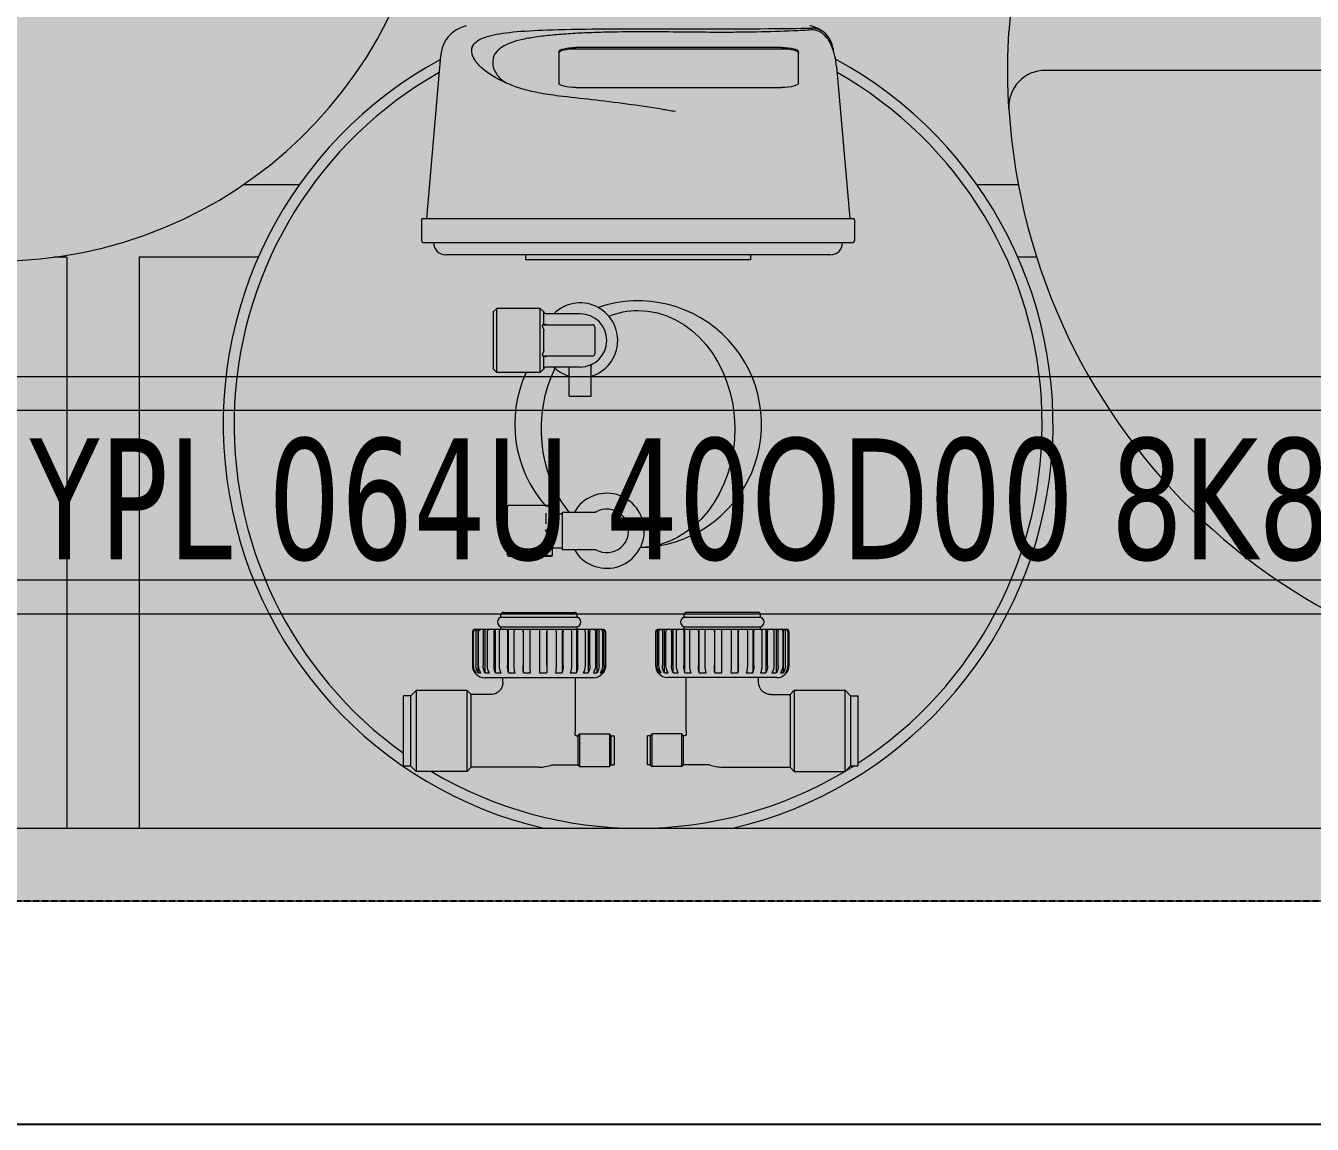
# Model space of a CAD drawing. Header units: centimetres. Extents: x 405564 to 502064, y 46284 to 60634.
# Drawn here: x 485332.6 to 485385.8, y 55890.3 to 55935.7 of the extents above; entities that cross this region are included whole.
import ezdxf
from ezdxf.enums import TextEntityAlignment as Align

# ---------------------------------------------------------------- set-up
doc = ezdxf.new("R2010")
doc.units = ezdxf.units.CM
doc.linetypes.add('( Hidden )', pattern=[0.375, 0.25, -0.125])
doc.layers.get('0').update_dxf_attribs({"color": 8, "lineweight": 9})
for name, color, linetype, lineweight in [('0-KRCN-AYDINLATMA-130426', 8, 'Continuous', 9), ('0-KRCN-MİMARİ-220526', 8, 'Continuous', 9), ('Visible (ISO)', 8, 'Continuous', 18)]:
    doc.layers.add(name, color=color, linetype=linetype, lineweight=lineweight)
doc.layers.add('AS_NOT_MIMARI', color=8, linetype='Continuous')
doc.layers.add('AS_TAV', color=8, linetype='Continuous')
doc.styles.add('TAHOMA', font='tahoma.ttf')

# ---------------------------------------------------------------- blocks, each defined once
blk = doc.blocks.new('YPL 064U 40OD00 8K89 149 MG 66')
at = {"layer": '0-KRCN-AYDINLATMA-130426'}
for points in [[(75.25, -2.9), (75.25, 2.9, 0.414214), (73.25, 4.9), (-73.25, 4.9, 0.414214), (-75.25, 2.9), (-75.25, -2.9, 0.414214), (-73.25, -4.9), (73.25, -4.9, 0.414214)], [(73.85, -2.5), (73.85, 2.5, 0.414214), (72.85, 3.5), (-72.85, 3.5, 0.414214), (-73.85, 2.5), (-73.85, -2.5, 0.414214), (-72.85, -3.5), (72.85, -3.5, 0.414214)]]:
    blk.add_lwpolyline(points, format="xyb", close=True, dxfattribs=at)
at = {"layer": '0-KRCN-AYDINLATMA-130426', "ltscale": 60, "style": 'TAHOMA', "width": 0.8}
blk.add_text('YPL 064U 40OD00 8K89 149 MG 66', height=5, dxfattribs=at).set_placement((0.002, -0.148), align=Align.MIDDLE_CENTER)
blk = doc.blocks.new('G$C546873DE')
at = {"layer": '0-KRCN-AYDINLATMA-130426'}
blk.add_blockref('YPL 064U 40OD00 8K89 149 MG 66', (14810.68, 8782.296), dxfattribs=at)
blk = doc.blocks.new('A$Cdfb98813')
h = blk.add_hatch()
h.set_pattern_fill('ANGLE', color=256)
h.set_pattern_definition([(0, (-482318.783, -59032.118), (0, 6.985), [5.08, -1.905]), (90, (-482318.783, -59032.118), (-6.985, 4e-16), [5.08, -1.905])])
h.paths.add_polyline_path([(2235.139, -683), (325.139, -683), (325.139, -933.015), (2235.139, -933.015)])
h.paths.add_polyline_path([(800, -700), (900, -700), (900, -800), (800, -800)], flags=16)
h.paths.add_polyline_path([(1700, -700), (1800, -700), (1800, -800), (1700, -800)], flags=16)
at = {"linetype": '( Hidden )'}
blk.add_lwpolyline([(2235.139, -683), (325.139, -683), (325.139, -933.015), (2235.139, -933.015)], close=True, dxfattribs=at)
blk.add_lwpolyline([(2235.139, -683), (325.139, -683), (325.139, -933.015), (2235.139, -933.015)], close=True, dxfattribs=at)
at = {"layer": 'AS_TAV'}
blk.add_lwpolyline([(1880, -882.25), (621.002, -882.25), (621.002, -942.25), (1880, -942.25)], close=True, dxfattribs=at)
at = {"layer": 'Visible (ISO)'}
for p, q in [((1499.983, -898.092), (1499.395, -904.815)), ((1499.984, -898.088), (1499.984, -898.088)), ((1504.873, -897.91), (1504.873, -899.226)), ((1514.073, -897.743), (1505.573, -897.743)), ((1505.573, -897.792), (1514.073, -897.792)), ((1514.773, -899.226), (1514.773, -897.91)), ((1516.344, -898.522), (1516.895, -904.815)), ((1572.875, -898.687), (1524.969, -898.687)), ((1505.573, -899.393), (1514.073, -899.393)), ((1494.141, -903.415), (1491.83, -903.415)), ((1523.864, -903.415), (1522.149, -903.415)), ((1499.195, -904.865), (1499.195, -905.715)), ((1499.245, -904.815), (1499.894, -904.815)), ((1499.894, -904.815), (1501.434, -904.815)), ((1501.434, -904.815), (1514.856, -904.815)), ((1514.856, -904.815), (1516.396, -904.815)), ((1516.396, -904.815), (1517.045, -904.815)), ((1517.095, -904.865), (1517.095, -905.715)), ((1499.943, -905.815), (1499.295, -905.815)), ((1501.444, -905.815), (1499.943, -905.815)), ((1514.846, -905.815), (1501.444, -905.815)), ((1516.347, -905.815), (1514.846, -905.815)), ((1516.995, -905.815), (1516.347, -905.815)), ((1484.528, -906.415), (1483.999, -906.415)), ((1484.528, -906.415), (1484.528, -930.015)), ((1492.444, -906.415), (1487.528, -906.415)), ((1487.528, -906.415), (1487.528, -930.015)), ((1500.827, -906.315), (1500.195, -906.315)), ((1501.616, -906.315), (1500.827, -906.315)), ((1514.674, -906.315), (1501.616, -906.315)), ((1503.495, -906.315), (1503.495, -906.515)), ((1512.795, -906.515), (1503.495, -906.515)), ((1512.795, -906.315), (1512.795, -906.515)), ((1515.464, -906.315), (1514.674, -906.315)), ((1516.095, -906.315), (1515.464, -906.315)), ((1524.621, -906.415), (1523.846, -906.415)), ((1502.151, -908.675), (1502.301, -908.525)), ((1502.151, -908.675), (1502.151, -911.025)), ((1502.301, -911.175), (1502.301, -908.525)), ((1504.101, -908.525), (1502.301, -908.525)), ((1504.101, -911.175), (1504.101, -908.525)), ((1504.251, -908.675), (1504.101, -908.525)), ((1504.251, -909.2), (1504.251, -908.675)), ((1505.751, -908.75), (1504.348, -908.75)), ((1504.233, -909.2), (1506.251, -909.2)), ((1504.251, -910.263), (1504.251, -909.436)), ((1506.351, -909.3), (1506.351, -910.4)), ((1506.251, -910.5), (1504.233, -910.5)), ((1504.251, -911.025), (1504.251, -910.5)), ((1502.151, -911.025), (1502.301, -911.175)), ((1504.101, -911.175), (1502.301, -911.175)), ((1504.251, -911.025), (1504.101, -911.175)), ((1505.751, -910.95), (1504.348, -910.95)), ((1505.301, -912.15), (1505.301, -910.95)), ((1506.201, -912.15), (1506.201, -910.916)), ((1505.301, -912.15), (1506.201, -912.15)), ((1502.751, -917.72), (1502.751, -916.725)), ((1504.301, -916.673), (1502.801, -916.673)), ((1504.551, -916.67), (1504.34, -916.67)), ((1504.34, -916.692), (1504.551, -916.692)), ((1504.601, -916.728), (1504.601, -916.72)), ((1504.601, -917.712), (1504.601, -916.728)), ((1504.351, -917.434), (1504.351, -916.985)), ((1504.651, -917.02), (1505.001, -917.02)), ((1505.001, -916.945), (1505.001, -918.495)), ((1505.001, -916.945), (1506.408, -916.945)), ((1502.751, -918.715), (1502.751, -917.72)), ((1502.755, -917.72), (1502.751, -917.72)), ((1504.551, -917.698), (1504.34, -917.698)), ((1504.34, -917.742), (1504.551, -917.742)), ((1504.601, -917.728), (1504.601, -917.712)), ((1504.601, -918.712), (1504.601, -917.728)), ((1504.351, -918.454), (1504.351, -918.005)), ((1502.801, -918.767), (1504.301, -918.767)), ((1504.551, -918.748), (1504.34, -918.748)), ((1504.34, -918.77), (1504.551, -918.77)), ((1504.601, -918.72), (1504.601, -918.712)), ((1504.651, -918.42), (1505.001, -918.42)), ((1505.001, -918.495), (1506.408, -918.495)), ((1502.476, -921.291), (1502.476, -921.191)), ((1502.476, -921.291), (1505.626, -921.291)), ((1502.576, -921.091), (1504.051, -921.091)), ((1504.051, -921.091), (1505.526, -921.091)), ((1505.626, -921.291), (1505.626, -921.191)), ((1510.051, -921.288), (1510.051, -921.188)), ((1510.051, -921.288), (1513.201, -921.288)), ((1510.151, -921.088), (1511.626, -921.088)), ((1511.626, -921.088), (1513.101, -921.088)), ((1513.201, -921.288), (1513.201, -921.188)), ((1501.301, -921.891), (1501.301, -923.291)), ((1501.308, -921.891), (1501.308, -923.291)), ((1501.346, -923.291), (1501.346, -921.891)), ((1501.401, -921.791), (1501.407, -921.791)), ((1501.407, -921.798), (1501.407, -921.791)), ((1501.407, -921.791), (1501.445, -921.791)), ((1501.443, -921.891), (1501.443, -923.291)), ((1501.445, -921.791), (1501.536, -921.791)), ((1501.536, -923.591), (1501.536, -921.791)), ((1501.536, -921.791), (1501.646, -921.791)), ((1501.553, -923.291), (1501.553, -921.891)), ((1501.646, -921.791), (1501.822, -921.791)), ((1501.741, -921.891), (1501.741, -923.291)), ((1501.822, -923.591), (1501.822, -921.791)), ((1501.822, -921.791), (1501.999, -921.791)), ((1501.918, -923.291), (1501.918, -921.891)), ((1501.999, -921.791), (1502.249, -921.791)), ((1502.185, -921.891), (1502.185, -923.291)), ((1502.249, -923.591), (1502.249, -921.791)), ((1502.249, -921.791), (1502.48, -921.791)), ((1502.416, -923.291), (1502.416, -921.891)), ((1502.476, -921.691), (1505.626, -921.691)), ((1502.476, -921.791), (1502.476, -921.691)), ((1502.48, -921.791), (1502.789, -921.791)), ((1502.746, -921.891), (1502.746, -923.291)), ((1502.789, -923.591), (1502.789, -921.791)), ((1502.789, -921.791), (1503.06, -921.791)), ((1503.018, -923.291), (1503.018, -921.891)), ((1503.06, -921.791), (1503.408, -921.791)), ((1503.389, -921.891), (1503.389, -923.291)), ((1503.408, -923.591), (1503.408, -921.791)), ((1503.408, -921.791), (1503.703, -921.791)), ((1503.684, -923.291), (1503.684, -921.891)), ((1503.703, -921.791), (1504.051, -921.791)), ((1504.051, -921.791), (1504.068, -921.791)), ((1504.068, -921.791), (1504.367, -921.791)), ((1504.074, -921.891), (1504.074, -923.291)), ((1504.367, -921.791), (1504.367, -923.591)), ((1504.367, -921.791), (1504.726, -921.791)), ((1504.373, -923.291), (1504.373, -921.891)), ((1504.726, -921.791), (1505.011, -921.791)), ((1504.757, -921.891), (1504.757, -923.291)), ((1505.011, -921.791), (1505.011, -923.591)), ((1505.011, -921.791), (1505.342, -921.791)), ((1505.042, -923.291), (1505.042, -921.891)), ((1505.342, -921.791), (1505.595, -921.791)), ((1505.396, -921.891), (1505.396, -923.291)), ((1505.595, -921.791), (1505.595, -923.591)), ((1505.595, -921.791), (1505.877, -921.791)), ((1505.626, -921.791), (1505.626, -921.691)), ((1505.649, -923.291), (1505.649, -921.891)), ((1505.877, -921.791), (1506.082, -921.791)), ((1505.95, -921.891), (1505.95, -923.291)), ((1506.082, -921.791), (1506.082, -923.591)), ((1506.082, -921.791), (1506.297, -921.791)), ((1506.155, -923.291), (1506.155, -921.891)), ((1506.297, -921.791), (1506.442, -921.791)), ((1506.385, -921.891), (1506.385, -923.291)), ((1506.442, -921.791), (1506.442, -923.591)), ((1506.442, -921.791), (1506.576, -921.791)), ((1506.53, -923.291), (1506.53, -921.891)), ((1506.576, -921.791), (1506.651, -921.791)), ((1506.651, -921.791), (1506.651, -921.827)), ((1506.651, -921.791), (1506.697, -921.791)), ((1506.673, -921.891), (1506.673, -923.291)), ((1506.697, -921.791), (1506.701, -921.791)), ((1506.701, -921.791), (1506.701, -921.791)), ((1506.748, -923.291), (1506.748, -921.891)), ((1506.797, -921.891), (1506.797, -923.291)), ((1508.88, -923.288), (1508.88, -921.888)), ((1508.929, -921.888), (1508.929, -923.288)), ((1508.976, -921.788), (1508.98, -921.788)), ((1508.976, -921.788), (1508.976, -921.788)), ((1508.98, -921.788), (1509.026, -921.788)), ((1509.004, -923.288), (1509.004, -921.888)), ((1509.026, -921.824), (1509.026, -921.788)), ((1509.026, -921.788), (1509.101, -921.788)), ((1509.101, -921.788), (1509.235, -921.788)), ((1509.148, -921.888), (1509.148, -923.288)), ((1509.235, -923.588), (1509.235, -921.788)), ((1509.235, -921.788), (1509.38, -921.788)), ((1509.292, -923.288), (1509.292, -921.888)), ((1509.38, -921.788), (1509.595, -921.788)), ((1509.522, -921.888), (1509.522, -923.288)), ((1509.595, -923.588), (1509.595, -921.788)), ((1509.595, -921.788), (1509.8, -921.788)), ((1509.727, -923.288), (1509.727, -921.888)), ((1509.8, -921.788), (1510.082, -921.788)), ((1510.028, -921.888), (1510.028, -923.288)), ((1510.051, -921.688), (1513.201, -921.688)), ((1510.051, -921.788), (1510.051, -921.688)), ((1510.082, -923.588), (1510.082, -921.788)), ((1510.082, -921.788), (1510.335, -921.788)), ((1510.281, -923.288), (1510.281, -921.888)), ((1510.335, -921.788), (1510.666, -921.788)), ((1510.635, -921.888), (1510.635, -923.288)), ((1510.666, -923.588), (1510.666, -921.788)), ((1510.666, -921.788), (1510.951, -921.788)), ((1510.92, -923.288), (1510.92, -921.888)), ((1510.951, -921.788), (1511.31, -921.788)), ((1511.304, -921.888), (1511.304, -923.288)), ((1511.31, -923.588), (1511.31, -921.788)), ((1511.31, -921.788), (1511.61, -921.788)), ((1511.603, -923.288), (1511.603, -921.888)), ((1511.61, -921.788), (1511.974, -921.788)), ((1511.974, -921.788), (1512.269, -921.788)), ((1511.993, -921.888), (1511.993, -923.288)), ((1512.269, -921.788), (1512.269, -923.588)), ((1512.269, -921.788), (1512.617, -921.788)), ((1512.288, -923.288), (1512.288, -921.888)), ((1512.617, -921.788), (1512.888, -921.788)), ((1512.659, -921.888), (1512.659, -923.288)), ((1512.888, -921.788), (1512.888, -923.588)), ((1512.888, -921.788), (1513.197, -921.788)), ((1512.931, -923.288), (1512.931, -921.888)), ((1513.197, -921.788), (1513.428, -921.788)), ((1513.201, -921.788), (1513.201, -921.688)), ((1513.261, -921.888), (1513.261, -923.288)), ((1513.428, -921.788), (1513.428, -923.588)), ((1513.428, -921.788), (1513.678, -921.788)), ((1513.492, -923.288), (1513.492, -921.888)), ((1513.678, -921.788), (1513.855, -921.788)), ((1513.759, -921.888), (1513.759, -923.288)), ((1513.855, -921.788), (1513.855, -923.588)), ((1513.855, -921.788), (1514.031, -921.788)), ((1513.936, -923.288), (1513.936, -921.888)), ((1514.031, -921.788), (1514.141, -921.788)), ((1514.124, -921.888), (1514.124, -923.288)), ((1514.141, -921.788), (1514.141, -923.588)), ((1514.141, -921.788), (1514.232, -921.788)), ((1514.232, -921.788), (1514.27, -921.788)), ((1514.234, -923.288), (1514.234, -921.888)), ((1514.27, -921.788), (1514.27, -921.795)), ((1514.27, -921.788), (1514.276, -921.788)), ((1514.332, -921.888), (1514.332, -923.288)), ((1514.369, -923.288), (1514.369, -921.888)), ((1514.376, -921.888), (1514.376, -923.288)), ((1501.407, -923.591), (1501.407, -923.533)), ((1501.407, -923.591), (1501.445, -923.591)), ((1501.536, -923.591), (1501.646, -923.591)), ((1501.822, -923.591), (1501.999, -923.591)), ((1502.249, -923.591), (1502.48, -923.591)), ((1502.789, -923.591), (1503.06, -923.591)), ((1503.408, -923.591), (1503.703, -923.591)), ((1504.068, -923.591), (1504.367, -923.591)), ((1504.726, -923.591), (1505.011, -923.591)), ((1505.342, -923.591), (1505.595, -923.591)), ((1505.877, -923.591), (1506.082, -923.591)), ((1506.297, -923.591), (1506.442, -923.591)), ((1506.576, -923.591), (1506.651, -923.591)), ((1506.651, -923.441), (1506.651, -923.591)), ((1506.697, -923.591), (1506.701, -923.591)), ((1506.701, -923.591), (1506.701, -923.585)), ((1508.976, -923.588), (1508.976, -923.582)), ((1508.976, -923.588), (1508.98, -923.588)), ((1509.026, -923.588), (1509.026, -923.438)), ((1509.026, -923.588), (1509.101, -923.588)), ((1509.235, -923.588), (1509.38, -923.588)), ((1509.595, -923.588), (1509.8, -923.588)), ((1510.082, -923.588), (1510.335, -923.588)), ((1510.666, -923.588), (1510.951, -923.588)), ((1511.31, -923.588), (1511.61, -923.588)), ((1511.974, -923.588), (1512.269, -923.588)), ((1512.617, -923.588), (1512.888, -923.588)), ((1513.197, -923.588), (1513.428, -923.588)), ((1513.678, -923.588), (1513.855, -923.588)), ((1514.031, -923.588), (1514.141, -923.588)), ((1514.232, -923.588), (1514.27, -923.588)), ((1514.27, -923.529), (1514.27, -923.588)), ((1506.301, -923.791), (1501.801, -923.791)), ((1502.551, -923.991), (1502.551, -923.791)), ((1505.551, -925.991), (1505.551, -923.791)), ((1513.876, -923.788), (1509.376, -923.788)), ((1510.126, -925.988), (1510.126, -923.788)), ((1513.126, -923.988), (1513.126, -923.788)), ((1498.451, -927.441), (1498.451, -924.541)), ((1498.751, -924.541), (1498.451, -924.541)), ((1498.751, -924.541), (1498.976, -924.316)), ((1498.751, -927.441), (1498.751, -924.541)), ((1498.976, -924.316), (1498.976, -927.666)), ((1501.076, -924.316), (1498.976, -924.316)), ((1501.076, -927.666), (1501.076, -924.316)), ((1501.251, -924.491), (1501.076, -924.316)), ((1501.251, -927.491), (1501.251, -924.491)), ((1502.051, -924.491), (1501.251, -924.491)), ((1513.626, -924.488), (1514.426, -924.488)), ((1514.426, -924.488), (1514.601, -924.313)), ((1514.426, -924.488), (1514.426, -927.488)), ((1514.601, -924.313), (1514.601, -927.663)), ((1514.601, -924.313), (1516.701, -924.313)), ((1516.701, -927.663), (1516.701, -924.313)), ((1516.926, -924.538), (1516.701, -924.313)), ((1516.926, -924.538), (1516.926, -927.438)), ((1516.926, -924.538), (1517.226, -924.538)), ((1517.226, -924.538), (1517.226, -927.438)), ((1505.594, -926.191), (1505.651, -926.191)), ((1505.651, -926.191), (1505.726, -926.116)), ((1505.651, -926.191), (1505.651, -927.391)), ((1505.726, -926.116), (1505.726, -927.466)), ((1505.726, -926.116), (1506.956, -926.116)), ((1506.956, -926.116), (1506.956, -927.466)), ((1507.031, -926.191), (1506.956, -926.116)), ((1507.031, -927.391), (1507.031, -926.191)), ((1507.031, -926.191), (1507.151, -926.191)), ((1507.151, -926.191), (1507.151, -927.391)), ((1508.526, -927.388), (1508.526, -926.188)), ((1508.646, -926.188), (1508.526, -926.188)), ((1508.646, -926.188), (1508.721, -926.113)), ((1508.646, -926.188), (1508.646, -927.388)), ((1508.721, -927.463), (1508.721, -926.113)), ((1509.951, -926.113), (1508.721, -926.113)), ((1509.951, -927.463), (1509.951, -926.113)), ((1510.026, -926.188), (1509.951, -926.113)), ((1510.026, -927.388), (1510.026, -926.188)), ((1510.083, -926.188), (1510.026, -926.188)), ((1498.751, -927.441), (1498.451, -927.441)), ((1498.751, -927.441), (1498.976, -927.666)), ((1501.076, -927.666), (1498.976, -927.666)), ((1501.251, -927.491), (1501.076, -927.666)), ((1504.051, -927.491), (1501.251, -927.491)), ((1504.599, -927.391), (1505.651, -927.391)), ((1505.651, -927.391), (1505.726, -927.466)), ((1505.726, -927.466), (1506.956, -927.466)), ((1507.031, -927.391), (1506.956, -927.466)), ((1507.031, -927.391), (1507.151, -927.391)), ((1508.646, -927.388), (1508.526, -927.388)), ((1508.646, -927.388), (1508.721, -927.463)), ((1509.951, -927.463), (1508.721, -927.463)), ((1510.026, -927.388), (1509.951, -927.463)), ((1511.078, -927.388), (1510.026, -927.388)), ((1511.626, -927.488), (1514.426, -927.488)), ((1514.426, -927.488), (1514.601, -927.663)), ((1514.601, -927.663), (1516.701, -927.663)), ((1516.926, -927.438), (1516.701, -927.663)), ((1516.926, -927.438), (1517.226, -927.438)), ((1412.528, -930.015), (1624.528, -930.015)), ((1409.528, -933.015), (1627.528, -933.015))]:
    blk.add_line(p, q, dxfattribs=at)
for centre, radius, start, end in [((1481.615, -888.472), 18.1, 93.3789, 86.6211), ((1548.922, -898.687), 25.5, 3.5833, 176.4167), ((1508.145, -913.315), 17.15, 118.4672, 256.8458), ((1508.145, -913.315), 16.7, 115.6557, 115.6558), ((1508.145, -913.315), 17.15, 283.1542, 61.5934), ((1508.145, -913.315), 16.7, 119.4939, 234.5159), ((1508.145, -913.315), 16.7, 60.5702, 60.5703), ((1508.145, -913.315), 16.7, 302.9408, 60.5061), ((1524.969, -900.187), 1.5, 90, 183.5833), ((1548.922, -898.687), 25.5, 183.5833, 356.4167), ((1499.245, -904.865), 0.05, 90, 180), ((1517.045, -904.865), 0.05, 0, 90), ((1499.295, -905.715), 0.1, 180, 270), ((1500.195, -905.815), 0.5, 180, 270), ((1516.095, -905.815), 0.5, 270, 0), ((1516.995, -905.715), 0.1, 270.0005, 0), ((1508.145, -913.315), 5.1, 271.0342, 108.8895), ((1504.348, -908.65), 0.1, 194.4775, 270), ((1505.751, -909.85), 1.55, 287.272, 134.7913), ((1505.751, -909.85), 1.1, 270, 90), ((1506.251, -909.3), 0.1, 0, 90), ((1506.251, -910.4), 0.1, 270, 0), ((1508.145, -913.315), 5.1, 155.1907, 221.1794), ((1504.348, -911.05), 0.1, 90, 165.5225), ((1505.751, -909.85), 1.55, 225.2087, 252.728), ((1506.851, -917.72), 1.55, 210, 150), ((1504.651, -916.97), 0.05, 180, 270), ((1508.145, -913.315), 5.1, 226.0128, 226.5728), ((1506.851, -917.72), 0.9, 49.6798, 119.9083), ((1508.145, -913.315), 4.625, 307.8915, 307.8929), ((1504.651, -918.47), 0.05, 90, 180), ((1506.851, -917.72), 0.9, 240.0917, 310.3202), ((1502.526, -921.491), 0.2, 90, 270), ((1502.576, -921.191), 0.1, 90.0009, 180), ((1505.526, -921.191), 0.1, 0, 89.9991), ((1505.576, -921.491), 0.2, 270, 90), ((1510.101, -921.488), 0.2, 90, 270), ((1510.151, -921.188), 0.1, 90.0009, 180), ((1513.101, -921.188), 0.1, 0, 89.9991), ((1513.151, -921.488), 0.2, 270, 90), ((1501.401, -921.891), 0.1, 90, 180), ((1514.276, -921.888), 0.1, 0, 90), ((1501.801, -923.291), 0.5, 180, 270), ((1506.301, -923.291), 0.5, 270, 323.1301), ((1509.376, -923.288), 0.5, 216.8699, 270), ((1513.876, -923.288), 0.5, 270, 0), ((1504.051, -925.991), 1.5, 354.4467, 0), ((1511.626, -925.988), 1.5, 180, 185.5533), ((1508.145, -913.315), 16.7, 239.2464, 300.7773), ((1504.051, -925.991), 1.5, 270, 290.6938), ((1511.626, -925.988), 1.5, 249.3062, 270), ((1508.145, -913.315), 16.7, 300.8819, 302.2541)]:
    blk.add_arc(centre, radius, start, end, dxfattribs=at)
at = {"layer": 'Visible (ISO)', "extrusion": (0, 0, -1)}
for centre, major_axis, ratio, start_param, end_param in [((1505.573, -897.91), (-0.7, 0), 0.23913, 0, 1.570796), ((1505.573, -897.959), (-0.7, 0), 0.23913, 0, 1.570796), ((1514.073, -897.91), (0.7, 0), 0.23913, 4.712389, 6.283185), ((1514.073, -897.959), (0.7, 0), 0.23913, 4.712389, 6.283185), ((1452.165, -896.67), (63.981, -11.28), 0.675743, 6.052129, 6.054634), ((1505.573, -899.226), (-0.7, 0), 0.23913, 4.712389, 6.283185), ((1514.073, -899.226), (0.7, 0), 0.23913, 0, 1.570796), ((1507.261, -909.132), (-34.559, 5.163), 0.258191, 1.586009, 1.602337), ((1508.145, -913.515), (0, 4.9), 0.816327, 5.975015, 6.283185), ((1508.145, -913.515), (0, 4.9), 0.816327, 0, 3.118518), ((1508.145, -913.515), (0, 4.9), 0.816327, 3.936902, 5.251325), ((1508.145, -913.515), (0, 4.9), 0.816327, 3.318247, 3.31825), ((1501.407, -921.891), (-0.001, 0.1), 0.99364, 4.720675, 6.291364), ((1501.445, -921.891), (0.001, -0.1), 0.99364, 1.579075, 3.149763), ((1501.536, -921.891), (0, 0.1), 0.931206, 4.713185, 6.283874), ((1501.646, -921.891), (0, -0.1), 0.931206, 1.571592, 3.14228), ((1501.822, -921.891), (0, 0.1), 0.810261, 4.712701, 6.283389), ((1501.999, -921.891), (0, -0.1), 0.810261, 1.571108, 3.141796), ((1502.249, -921.891), (0, 0.1), 0.638404, 4.712572, 6.283261), ((1502.48, -921.891), (0, -0.1), 0.638404, 1.57098, 3.141668), ((1502.789, -921.891), (0, 0.1), 0.426434, 4.712524, 6.283212), ((1503.06, -921.891), (0, -0.1), 0.426434, 1.570931, 3.141619), ((1503.408, -921.891), (0, 0.1), 0.18767, 4.712504, 6.283192), ((1503.703, -921.891), (0, -0.1), 0.18767, 1.570911, 3.1416), ((1504.068, -921.891), (0, -0.1), 0.062887, 3.141589, 4.712277), ((1504.367, -921.891), (0, 0.1), 0.062887, 6.283182, 7.85387), ((1504.726, -921.891), (0, -0.1), 0.309492, 3.141579, 4.712267), ((1505.011, -921.891), (0, 0.1), 0.309492, 6.283171, 7.853859), ((1505.342, -921.891), (0, -0.1), 0.536651, 3.141547, 4.712235), ((1505.595, -921.891), (0, 0.1), 0.536651, 6.28314, 7.853828), ((1505.877, -921.891), (0, -0.1), 0.73009, 3.14147, 4.712158), ((1506.082, -921.891), (0, 0.1), 0.73009, 6.283063, 7.853751), ((1506.297, -921.891), (0, -0.1), 0.877654, 3.141238, 4.711926), ((1506.442, -921.891), (0, 0.1), 0.877654, 6.282831, 7.853519), ((1506.576, -921.891), (0, -0.1), 0.970073, 3.139914, 4.710602), ((1506.651, -921.891), (0, 0.1), 0.970073, 6.281508, 7.852196), ((1506.697, -921.891), (0.1, 0.003), 0.998461, 4.746543, 6.317231), ((1508.98, -921.888), (0.1, -0.003), 0.998461, 3.107581, 4.678269), ((1509.026, -921.888), (0, 0.1), 0.970073, 4.714176, 6.284864), ((1509.101, -921.888), (0, -0.1), 0.970073, 1.572582, 3.14327), ((1509.235, -921.888), (0, 0.1), 0.877654, 4.712852, 6.28354), ((1509.38, -921.888), (0, -0.1), 0.877654, 1.571259, 3.141947), ((1509.595, -921.888), (0, 0.1), 0.73009, 4.71262, 6.283308), ((1509.8, -921.888), (0, -0.1), 0.73009, 1.571027, 3.141715), ((1510.082, -921.888), (0, 0.1), 0.536651, 4.712543, 6.283231), ((1510.335, -921.888), (0, -0.1), 0.536651, 1.57095, 3.141638), ((1510.666, -921.888), (0, 0.1), 0.309492, 4.712511, 6.283199), ((1510.951, -921.888), (0, -0.1), 0.309492, 1.570919, 3.141607), ((1511.31, -921.888), (0, 0.1), 0.062887, 4.712501, 6.283189), ((1511.61, -921.888), (0, -0.1), 0.062887, 1.570908, 3.141596), ((1511.974, -921.888), (0, -0.1), 0.18767, 3.141586, 4.712274), ((1512.269, -921.888), (0, 0.1), 0.18767, 6.283178, 7.853867), ((1512.617, -921.888), (0, -0.1), 0.426434, 3.141566, 4.712254), ((1512.888, -921.888), (0, 0.1), 0.426434, 6.283159, 7.853847), ((1513.197, -921.888), (0, -0.1), 0.638404, 3.141517, 4.712206), ((1513.428, -921.888), (0, 0.1), 0.638404, 6.28311, 7.853798), ((1513.678, -921.888), (0, -0.1), 0.810261, 3.141389, 4.712077), ((1513.855, -921.888), (0, 0.1), 0.810261, 6.282982, 7.85367), ((1514.031, -921.888), (0, -0.1), 0.931206, 3.140904, 4.711592), ((1514.141, -921.888), (0, 0.1), 0.931206, 6.282498, 7.853186), ((1514.232, -921.888), (-0.001, -0.1), 0.99364, 3.133414, 4.704103), ((1514.27, -921.888), (0.001, 0.1), 0.99364, 6.275015, 7.845703), ((1501.805, -923.291), (0.002, 0.5), 0.99349, 4.063838, 4.707421), ((1501.842, -923.291), (-0.002, -0.5), 0.99349, 0.922234, 1.565818), ((1501.908, -923.291), (0, 0.5), 0.931065, 4.068321, 4.711904), ((1502.019, -923.291), (0, -0.5), 0.931065, 0.926727, 1.57031), ((1502.146, -923.291), (0, 0.5), 0.810138, 4.068617, 4.712201), ((1502.323, -923.291), (0, -0.5), 0.810139, 0.927024, 1.570608), ((1502.504, -923.291), (0, 0.5), 0.638308, 4.068696, 4.71228), ((1502.735, -923.291), (0, -0.5), 0.638308, 0.927103, 1.570687), ((1502.959, -923.291), (0, 0.5), 0.42637, 4.068726, 4.71231), ((1503.231, -923.291), (0, -0.5), 0.42637, 0.927133, 1.570717), ((1503.483, -923.291), (0, 0.5), 0.187641, 4.068738, 4.712321), ((1503.778, -923.291), (0, -0.5), 0.187641, 0.927145, 1.570729), ((1504.042, -923.291), (0, -0.5), 0.062878, 4.712454, 5.356038), ((1504.342, -923.291), (0, 0.5), 0.062878, 1.570862, 2.214445), ((1504.602, -923.291), (0, -0.5), 0.309445, 4.712461, 5.356044), ((1504.888, -923.291), (0, 0.5), 0.309445, 1.570868, 2.214452), ((1505.128, -923.291), (0, -0.5), 0.53657, 4.71248, 5.356064), ((1505.381, -923.291), (0, 0.5), 0.53657, 1.570888, 2.214471), ((1505.585, -923.291), (0, -0.5), 0.729979, 4.712528, 5.356111), ((1505.79, -923.291), (0, 0.5), 0.729979, 1.570935, 2.214519), ((1505.946, -923.291), (0, -0.5), 0.877521, 4.71267, 5.356253), ((1506.091, -923.291), (0, 0.5), 0.877522, 1.571078, 2.214661), ((1506.189, -923.291), (0.001, -0.5), 0.969926, 4.713478, 5.357061), ((1506.263, -923.291), (-0.001, 0.5), 0.969926, 1.571887, 2.215471), ((1506.296, -923.291), (0.501, -0.012), 0.998614, 6.259968, 6.903551), ((1509.381, -923.287), (0.501, 0.012), 0.998614, 2.521274, 3.164857), ((1509.414, -923.287), (0.001, 0.5), 0.969926, 4.067717, 4.7113), ((1509.489, -923.287), (-0.001, -0.5), 0.969926, 0.926122, 1.569705), ((1509.586, -923.287), (0, 0.5), 0.877521, 4.068525, 4.712108), ((1509.731, -923.287), (0, -0.5), 0.877522, 0.926931, 1.570515), ((1509.887, -923.287), (0, 0.5), 0.729979, 4.068667, 4.71225), ((1510.092, -923.287), (0, -0.5), 0.729979, 0.927074, 1.570657), ((1510.296, -923.287), (0, 0.5), 0.53657, 4.068714, 4.712298), ((1510.55, -923.287), (0, -0.5), 0.53657, 0.927122, 1.570705), ((1510.79, -923.287), (0, 0.5), 0.309445, 4.068734, 4.712317), ((1511.075, -923.287), (0, -0.5), 0.309445, 0.927141, 1.570724), ((1511.335, -923.287), (0, 0.5), 0.062878, 4.06874, 4.712324), ((1511.635, -923.287), (0, -0.5), 0.062878, 0.927148, 1.570731), ((1511.899, -923.287), (0, -0.5), 0.187641, 4.712456, 5.35604), ((1512.194, -923.287), (0, 0.5), 0.187641, 1.570864, 2.214447), ((1512.446, -923.287), (0, -0.5), 0.42637, 4.712468, 5.356052), ((1512.718, -923.287), (0, 0.5), 0.42637, 1.570876, 2.214459), ((1512.942, -923.287), (0, -0.5), 0.638308, 4.712498, 5.356082), ((1513.173, -923.287), (0, 0.5), 0.638308, 1.570906, 2.214489), ((1513.354, -923.287), (0, -0.5), 0.810138, 4.712577, 5.356161), ((1513.531, -923.287), (0, 0.5), 0.810139, 1.570985, 2.214568), ((1513.658, -923.287), (0, -0.5), 0.931065, 4.712874, 5.356457), ((1513.769, -923.287), (0, 0.5), 0.931065, 1.571282, 2.214866), ((1513.835, -923.287), (0.002, -0.5), 0.99349, 4.717357, 5.36094), ((1513.872, -923.287), (-0.002, 0.5), 0.99349, 1.575775, 2.219358)]:
    blk.add_ellipse(centre, major_axis=major_axis, ratio=ratio, start_param=start_param, end_param=end_param, dxfattribs=at)
at = {"layer": 'Visible (ISO)'}
for points, knots in [([(1501.044, -896.844), (1500.686, -896.922), (1500.299, -897.195), (1500.041, -897.727), (1499.999, -897.911), (1499.984, -898.088)], [0, 0, 0, 0, 3.562875, 3.562875, 5.35559, 5.35559, 5.35559, 5.35559]), ([(1503.438, -899.482), (1503.188, -899.412), (1502.928, -899.308), (1502.672, -899.203), (1502.51, -899.127), (1502.021, -898.868), (1501.767, -898.679), (1501.462, -898.367), (1501.375, -898.24), (1501.297, -898.059), (1501.28, -897.998), (1501.265, -897.894), (1501.264, -897.848), (1501.279, -897.748), (1501.298, -897.696), (1501.396, -897.538), (1501.52, -897.442), (1501.915, -897.276), (1502.189, -897.207), (1502.901, -897.101), (1503.318, -897.066), (1504.271, -897.018), (1504.855, -896.997), (1506.446, -896.971), (1507.129, -896.968), (1508.327, -896.964), (1509.034, -896.966), (1510.889, -896.971), (1511.956, -896.975), (1514.077, -896.961), (1514.768, -896.951), (1515.32, -896.941)], [0.000246, 0.000246, 0.000246, 0.000246, 0.938792, 0.938792, 3.066916, 3.066916, 8.042911, 8.042911, 11.63656, 11.63656, 13.470257, 13.470257, 15.01691, 15.01691, 16.886952, 16.886952, 20.958774, 20.958774, 25.148685, 25.148685, 29.291194, 29.291194, 32.674371, 32.674371, 35.689613, 35.689613, 40.62606, 40.62606, 47.551374, 47.551374, 52.489589, 52.489589, 52.489589, 52.489589]), ([(1515.321, -897.017), (1515.318, -897.017), (1515.316, -897.017), (1515.19, -897.025), (1515.065, -897.032), (1514.815, -897.045), (1514.69, -897.051), (1514.06, -897.079), (1513.549, -897.095), (1512.781, -897.109), (1512.525, -897.113), (1512.013, -897.117), (1511.757, -897.118), (1510.991, -897.117), (1510.483, -897.112), (1509.467, -897.102), (1508.959, -897.097), (1507.939, -897.095), (1507.427, -897.099), (1506.652, -897.116), (1506.392, -897.124), (1505.871, -897.144), (1505.608, -897.157), (1505.091, -897.189), (1504.836, -897.209), (1504.349, -897.255), (1504.116, -897.282), (1503.794, -897.329), (1503.69, -897.346), (1503.495, -897.382), (1503.402, -897.401), (1503.142, -897.462), (1502.992, -897.508), (1502.734, -897.607), (1502.625, -897.661), (1502.444, -897.775), (1502.371, -897.835), (1502.2, -898.021), (1502.147, -898.154), (1502.13, -898.356), (1502.134, -898.423), (1502.158, -898.558), (1502.178, -898.624), (1502.265, -898.821), (1502.359, -898.949), (1502.558, -899.117), (1502.624, -899.165), (1502.699, -899.212)], [0.0776353, 0.0776353, 0.0776353, 0.0776353, 0.0779136, 0.0779136, 0.0935386, 0.0935386, 0.1091636, 0.1091636, 0.1716636, 0.1716636, 0.2029136, 0.2029136, 0.2341636, 0.2341636, 0.2966636, 0.2966636, 0.3591636, 0.3591636, 0.4216636, 0.4216636, 0.4529136, 0.4529136, 0.4841636, 0.4841636, 0.5154136, 0.5154136, 0.5466636, 0.5466636, 0.5622886, 0.5622886, 0.5779136, 0.5779136, 0.6091636, 0.6091636, 0.6404136, 0.6404136, 0.6716636, 0.6716636, 0.7341636, 0.7341636, 0.7654136, 0.7654136, 0.7966636, 0.7966636, 0.8591636, 0.8591636, 0.8847726, 0.8847726, 0.8847726, 0.8847726]), ([(1516.191, -897.749), (1516.177, -897.662), (1516.151, -897.573), (1516.073, -897.402), (1516.02, -897.317), (1515.883, -897.161), (1515.805, -897.097), (1515.658, -897.013), (1515.59, -896.984), (1515.453, -896.948), (1515.386, -896.94), (1515.32, -896.941)], [0, 0, 0, 0, 0.381629, 0.381629, 0.759783, 0.759783, 1.135288, 1.135288, 1.40392, 1.40392, 1.646261, 1.646261, 1.646261, 1.646261]), ([(1516.147, -897.689), (1516.107, -897.585), (1516.055, -897.489), (1515.922, -897.3), (1515.837, -897.214), (1515.687, -897.108), (1515.62, -897.072), (1515.509, -897.035), (1515.47, -897.026), (1515.394, -897.016), (1515.357, -897.015), (1515.321, -897.017)], [0.472865, 0.472865, 0.472865, 0.472865, 0.967811, 0.967811, 1.561774, 1.561774, 1.940129, 1.940129, 2.132617, 2.132617, 2.312393, 2.312393, 2.312393, 2.312393]), ([(1523.472, -900.281), (1523.472, -900.281), (1523.471, -900.276), (1523.471, -900.266), (1523.471, -900.266), (1523.471, -900.265), (1523.471, -900.265), (1523.47, -900.255), (1523.469, -900.24), (1523.468, -900.22), (1523.468, -900.219), (1523.468, -900.217), (1523.468, -900.216), (1523.467, -900.206), (1523.467, -900.197), (1523.466, -900.186), (1523.466, -900.183), (1523.466, -900.181), (1523.466, -900.179), (1523.465, -900.168), (1523.464, -900.156), (1523.464, -900.144), (1523.463, -900.141), (1523.463, -900.138), (1523.463, -900.134), (1523.462, -900.122), (1523.462, -900.109), (1523.461, -900.095), (1523.461, -900.091), (1523.46, -900.087), (1523.46, -900.083), (1523.459, -900.069), (1523.459, -900.054), (1523.458, -900.039), (1523.457, -900.034), (1523.457, -900.029), (1523.457, -900.024), (1523.456, -900.008), (1523.455, -899.992), (1523.454, -899.976), (1523.453, -899.953), (1523.452, -899.93), (1523.451, -899.905), (1523.451, -899.899), (1523.45, -899.892), (1523.45, -899.884), (1523.449, -899.866), (1523.448, -899.848), (1523.447, -899.828), (1523.447, -899.82), (1523.447, -899.812), (1523.446, -899.804), (1523.446, -899.784), (1523.445, -899.764), (1523.444, -899.744), (1523.443, -899.735), (1523.443, -899.726), (1523.443, -899.717), (1523.441, -899.666), (1523.439, -899.613), (1523.437, -899.557), (1523.436, -899.547), (1523.436, -899.536), (1523.436, -899.525), (1523.434, -899.469), (1523.432, -899.41), (1523.43, -899.348), (1523.43, -899.336), (1523.43, -899.324), (1523.43, -899.312), (1523.429, -899.287), (1523.428, -899.261), (1523.428, -899.235), (1523.428, -899.223), (1523.427, -899.21), (1523.427, -899.198), (1523.426, -899.171), (1523.426, -899.144), (1523.426, -899.116), (1523.425, -899.103), (1523.425, -899.091), (1523.425, -899.078), (1523.424, -899.05), (1523.424, -899.021), (1523.424, -898.992), (1523.424, -898.979), (1523.423, -898.966), (1523.423, -898.954), (1523.423, -898.924), (1523.423, -898.894), (1523.423, -898.864), (1523.422, -898.851), (1523.422, -898.838), (1523.422, -898.826), (1523.422, -898.795), (1523.422, -898.763), (1523.422, -898.732), (1523.422, -898.687), (1523.422, -898.642), (1523.422, -898.596), (1523.422, -898.584), (1523.422, -898.572), (1523.422, -898.56), (1523.423, -898.48), (1523.423, -898.398), (1523.425, -898.314), (1523.425, -898.303), (1523.425, -898.293), (1523.425, -898.282), (1523.426, -898.244), (1523.426, -898.206), (1523.427, -898.167), (1523.428, -898.118), (1523.429, -898.068), (1523.431, -898.018), (1523.431, -898.009), (1523.431, -898.001), (1523.431, -897.992), (1523.434, -897.9), (1523.437, -897.808), (1523.44, -897.715), (1523.441, -897.709), (1523.441, -897.703), (1523.441, -897.697), (1523.445, -897.601), (1523.449, -897.504), (1523.454, -897.407), (1523.454, -897.404), (1523.454, -897.4), (1523.455, -897.397), (1523.46, -897.297), (1523.465, -897.196), (1523.472, -897.094)], [0, 0, 0, 0, 0.00292601, 0.00292601, 0.00292601, 0.00304573, 0.00304573, 0.00304573, 0.00587225, 0.00587225, 0.00587225, 0.00609147, 0.00609147, 0.00609147, 0.00735285, 0.00735285, 0.00735285, 0.00761434, 0.00761434, 0.00761434, 0.00883706, 0.00883706, 0.00883706, 0.0091372, 0.0091372, 0.0091372, 0.01032484, 0.01032484, 0.01032484, 0.01066007, 0.01066007, 0.01066007, 0.01181581, 0.01181581, 0.01181581, 0.01218294, 0.01218294, 0.01218294, 0.01331028, 0.01331028, 0.01331028, 0.01480784, 0.01480784, 0.01480784, 0.01522867, 0.01522867, 0.01522867, 0.01630848, 0.01630848, 0.01630848, 0.01675154, 0.01675154, 0.01675154, 0.01781366, 0.01781366, 0.01781366, 0.01827441, 0.01827441, 0.01827441, 0.02083542, 0.02083542, 0.02083542, 0.02132014, 0.02132014, 0.02132014, 0.02387609, 0.02387609, 0.02387609, 0.02436587, 0.02436587, 0.02436587, 0.02540331, 0.02540331, 0.02540331, 0.02588874, 0.02588874, 0.02588874, 0.02693433, 0.02693433, 0.02693433, 0.02741161, 0.02741161, 0.02741161, 0.02847116, 0.02847116, 0.02847116, 0.02893448, 0.02893448, 0.02893448, 0.03001075, 0.03001075, 0.03001075, 0.03045734, 0.03045734, 0.03045734, 0.03155464, 0.03155464, 0.03155464, 0.03310212, 0.03310212, 0.03310212, 0.03350308, 0.03350308, 0.03350308, 0.03620871, 0.03620871, 0.03620871, 0.03654881, 0.03654881, 0.03654881, 0.03776753, 0.03776753, 0.03776753, 0.03932958, 0.03932958, 0.03932958, 0.03959455, 0.03959455, 0.03959455, 0.04245762, 0.04245762, 0.04245762, 0.04264028, 0.04264028, 0.04264028, 0.04559181, 0.04559181, 0.04559181, 0.04568602, 0.04568602, 0.04568602, 0.04873175, 0.04873175, 0.04873175, 0.04873175]), ([(1509.12, -900.289), (1508.168, -900.142), (1507.188, -900.015), (1505.797, -899.852), (1505.299, -899.8), (1504.575, -899.711), (1504.275, -899.667), (1503.722, -899.56), (1503.549, -899.513), (1503.438, -899.482)], [-2.389967, -2.389967, -2.389967, -2.389967, -1.294845, -1.294845, -0.797462, -0.797462, -0.414367, -0.414367, -0.000042, -0.000042, -0.000042, -0.000042]), ([(1504.233, -909.2), (1504.227, -909.2), (1504.221, -909.2), (1504.207, -909.205), (1504.199, -909.211), (1504.191, -909.223), (1504.188, -909.228), (1504.186, -909.239), (1504.185, -909.245), (1504.185, -909.258), (1504.186, -909.265), (1504.188, -909.278), (1504.191, -909.286), (1504.194, -909.295), (1504.195, -909.297), (1504.196, -909.3)], [0.4236088, 0.4236088, 0.4236088, 0.4236088, 0.4528663, 0.4528663, 0.4965035, 0.4965035, 0.5183221, 0.5183221, 0.5401406, 0.5401406, 0.5619592, 0.5619592, 0.5837778, 0.5837778, 0.5909584, 0.5909584, 0.5909584, 0.5909584]), ([(1504.268, -909.2), (1504.275, -909.2), (1504.284, -909.197), (1504.311, -909.187), (1504.329, -909.176), (1504.348, -909.162), (1504.348, -909.162), (1504.348, -909.162)], [0.2627074, 0.2627074, 0.2627074, 0.2627074, 0.3044215, 0.3044215, 0.3676926, 0.3676926, 0.3681972, 0.3681972, 0.3681972, 0.3681972]), ([(1504.196, -910.4), (1504.195, -910.402), (1504.194, -910.404), (1504.191, -910.413), (1504.188, -910.421), (1504.186, -910.435), (1504.185, -910.441), (1504.185, -910.454), (1504.186, -910.46), (1504.188, -910.471), (1504.191, -910.476), (1504.199, -910.488), (1504.207, -910.494), (1504.221, -910.499), (1504.227, -910.5), (1504.233, -910.5)], [0.1426596, 0.1426596, 0.1426596, 0.1426596, 0.1498401, 0.1498401, 0.1716587, 0.1716587, 0.1934773, 0.1934773, 0.2152959, 0.2152959, 0.2371145, 0.2371145, 0.2807517, 0.2807517, 0.3100092, 0.3100092, 0.3100092, 0.3100092]), ([(1504.348, -910.537), (1504.348, -910.537), (1504.348, -910.537), (1504.329, -910.523), (1504.311, -910.512), (1504.284, -910.502), (1504.275, -910.5), (1504.268, -910.5)], [-0.0006168, -0.0006168, -0.0006168, -0.0006168, 0, 0, 0.0773322, 0.0773322, 0.1283166, 0.1283166, 0.1283166, 0.1283166]), ([(1506.201, -910.916), (1506.201, -910.905), (1506.203, -910.894), (1506.21, -910.874), (1506.215, -910.864), (1506.228, -910.847), (1506.236, -910.839), (1506.247, -910.832), (1506.25, -910.83), (1506.253, -910.829), (1506.253, -910.828), (1506.254, -910.828), (1506.254, -910.828), (1506.254, -910.828), (1506.254, -910.828), (1506.255, -910.828), (1506.255, -910.828), (1506.255, -910.827), (1506.255, -910.827), (1506.255, -910.827), (1506.255, -910.827), (1506.255, -910.827), (1506.255, -910.827), (1506.255, -910.827), (1506.255, -910.827), (1506.255, -910.827), (1506.255, -910.827), (1506.255, -910.827), (1506.255, -910.827), (1506.255, -910.827)], [0, 0, 0, 0, 0.0323577, 0.0323577, 0.0648602, 0.0648602, 0.0973611, 0.0973611, 0.1053718, 0.1053718, 0.1071061, 0.1071061, 0.1076663, 0.1076663, 0.1084803, 0.1084803, 0.1092878, 0.1092878, 0.1108963, 0.1108963, 0.113521, 0.113521, 0.1145041, 0.1145041, 0.1145963, 0.1145963, 0.1146462, 0.1146462, 0.1146587, 0.1146587, 0.1146587, 0.1146587]), ([(1502.755, -916.7), (1502.753, -916.705), (1502.752, -916.711), (1502.751, -916.719), (1502.751, -916.722), (1502.751, -916.725), (1502.751, -916.725), (1502.751, -916.725)], [-0.02879609, -0.02879609, -0.02879609, -0.02879609, -0.00947084, -0.00947084, 0, 0, 0.00047934, 0.00047934, 0.00047934, 0.00047934]), ([(1502.787, -916.681), (1502.778, -916.681), (1502.761, -916.685), (1502.756, -916.697), (1502.755, -916.698), (1502.755, -916.699), (1502.755, -916.7)], [0, 0, 0, 0, 0.925233, 0.925233, 0.925233, 1, 1, 1, 1]), ([(1502.801, -916.673), (1502.801, -916.673), (1502.801, -916.673), (1502.801, -916.673), (1502.801, -916.673), (1502.8, -916.673), (1502.799, -916.673), (1502.796, -916.673), (1502.794, -916.673), (1502.787, -916.674), (1502.782, -916.675), (1502.773, -916.679), (1502.769, -916.682), (1502.762, -916.688), (1502.76, -916.691), (1502.757, -916.694)], [0, 0, 0, 0, 0.00010897, 0.00010897, 0.00080639, 0.00080639, 0.00289918, 0.00289918, 0.00919077, 0.00919077, 0.02404276, 0.02404276, 0.04058139, 0.04058139, 0.05286631, 0.05286631, 0.05286631, 0.05286631]), ([(1504.322, -916.67), (1504.318, -916.671), (1504.314, -916.672), (1504.307, -916.672), (1504.304, -916.673), (1504.301, -916.673)], [0, 0, 0, 0, 0.01398351, 0.01398351, 0.02228872, 0.02228872, 0.02228872, 0.02228872]), ([(1504.322, -916.67), (1504.318, -916.671), (1504.314, -916.672), (1504.307, -916.672), (1504.304, -916.673), (1504.301, -916.673)], [0, 0, 0, 0, 0.01401961, 0.01401961, 0.02228503, 0.02228503, 0.02228503, 0.02228503]), ([(1504.34, -916.67), (1504.337, -916.67), (1504.334, -916.67), (1504.33, -916.67), (1504.328, -916.67), (1504.326, -916.67), (1504.325, -916.67), (1504.324, -916.67)], [-0.01580764, -0.01580764, -0.01580764, -0.01580764, -0.00841109, -0.00841109, -0.00314398, -0.00314398, -0.00001957, -0.00001957, -0.00001957, -0.00001957]), ([(1504.324, -916.696), (1504.325, -916.696), (1504.326, -916.695), (1504.328, -916.694), (1504.33, -916.693), (1504.334, -916.692), (1504.337, -916.692), (1504.34, -916.692)], [-0.02152917, -0.02152917, -0.02152917, -0.02152917, -0.01689867, -0.01689867, -0.00938026, -0.00938026, 0, 0, 0, 0]), ([(1504.601, -916.72), (1504.601, -916.72), (1504.601, -916.72), (1504.601, -916.713), (1504.6, -916.706), (1504.594, -916.694), (1504.591, -916.689), (1504.582, -916.68), (1504.576, -916.676), (1504.567, -916.672), (1504.564, -916.671), (1504.558, -916.67), (1504.554, -916.67), (1504.551, -916.67)], [-0.0800181, -0.0800181, -0.0800181, -0.0800181, -0.07967796, -0.07967796, -0.05873332, -0.05873332, -0.03915341, -0.03915341, -0.01981914, -0.01981914, -0.00994749, -0.00994749, 0, 0, 0, 0]), ([(1504.601, -916.728), (1504.601, -916.728), (1504.601, -916.728), (1504.601, -916.723), (1504.6, -916.718), (1504.594, -916.709), (1504.591, -916.705), (1504.582, -916.699), (1504.576, -916.696), (1504.564, -916.693), (1504.558, -916.692), (1504.551, -916.692)], [-0.00034055, -0.00034055, -0.00034055, -0.00034055, 0, 0, 0.02086783, 0.02086783, 0.04047536, 0.04047536, 0.06031477, 0.06031477, 0.07983739, 0.07983739, 0.07983739, 0.07983739]), ([(1506.402, -916.94), (1506.401, -916.941), (1506.399, -916.942), (1506.394, -916.944), (1506.391, -916.944), (1506.389, -916.945)], [0, 0, 0, 0, 0.00652704, 0.00652704, 0.01610318, 0.01610318, 0.01610318, 0.01610318]), ([(1507.751, -917.72), (1507.751, -917.655), (1507.744, -917.589), (1507.73, -917.526), (1507.716, -917.462), (1507.695, -917.401), (1507.668, -917.342), (1507.654, -917.313), (1507.639, -917.284), (1507.622, -917.256), (1507.605, -917.228), (1507.587, -917.201), (1507.568, -917.175), (1507.528, -917.124), (1507.484, -917.076), (1507.433, -917.034)], [-1, -1, -1, -1, -0.75, -0.75, -0.75, -0.5, -0.5, -0.5, -0.375, -0.375, -0.375, -0.25, -0.25, -0.25, 0, 0, 0, 0]), ([(1502.787, -917.72), (1502.778, -917.72), (1502.761, -917.72), (1502.756, -917.72), (1502.755, -917.72), (1502.755, -917.72), (1502.755, -917.72)], [0, 0, 0, 0, 0.925233, 0.925233, 0.925233, 1, 1, 1, 1]), ([(1504.34, -917.698), (1504.337, -917.698), (1504.334, -917.698), (1504.33, -917.697), (1504.328, -917.696), (1504.326, -917.695), (1504.325, -917.694), (1504.324, -917.693)], [-0.01584471, -0.01584471, -0.01584471, -0.01584471, -0.00843091, -0.00843091, -0.00308972, -0.00308972, -0.00004121, -0.00004121, -0.00004121, -0.00004121]), ([(1504.324, -917.746), (1504.325, -917.746), (1504.326, -917.745), (1504.328, -917.744), (1504.33, -917.743), (1504.334, -917.742), (1504.337, -917.742), (1504.34, -917.742)], [-0.02152917, -0.02152917, -0.02152917, -0.02152917, -0.01689867, -0.01689867, -0.00938026, -0.00938026, 0, 0, 0, 0]), ([(1504.601, -917.712), (1504.601, -917.712), (1504.601, -917.712), (1504.601, -917.71), (1504.6, -917.708), (1504.594, -917.705), (1504.591, -917.703), (1504.582, -917.701), (1504.576, -917.7), (1504.567, -917.699), (1504.564, -917.698), (1504.558, -917.698), (1504.554, -917.698), (1504.551, -917.698)], [-0.0800181, -0.0800181, -0.0800181, -0.0800181, -0.07967796, -0.07967796, -0.05873332, -0.05873332, -0.03915341, -0.03915341, -0.01981914, -0.01981914, -0.00994749, -0.00994749, 0, 0, 0, 0]), ([(1504.601, -917.728), (1504.601, -917.728), (1504.601, -917.728), (1504.601, -917.73), (1504.6, -917.732), (1504.594, -917.735), (1504.591, -917.736), (1504.582, -917.739), (1504.576, -917.74), (1504.564, -917.741), (1504.558, -917.742), (1504.551, -917.742)], [-0.00034055, -0.00034055, -0.00034055, -0.00034055, 0, 0, 0.02086783, 0.02086783, 0.04047536, 0.04047536, 0.06031477, 0.06031477, 0.07983739, 0.07983739, 0.07983739, 0.07983739]), ([(1507.433, -918.406), (1507.484, -918.363), (1507.528, -918.316), (1507.568, -918.264), (1507.587, -918.239), (1507.605, -918.212), (1507.622, -918.184), (1507.639, -918.156), (1507.654, -918.127), (1507.668, -918.097), (1507.695, -918.039), (1507.716, -917.977), (1507.73, -917.914), (1507.744, -917.85), (1507.751, -917.785), (1507.751, -917.72)], [-1, -1, -1, -1, -0.75, -0.75, -0.75, -0.625, -0.625, -0.625, -0.5, -0.5, -0.5, -0.25, -0.25, -0.25, 0, 0, 0, 0]), ([(1502.755, -918.739), (1502.753, -918.734), (1502.752, -918.729), (1502.751, -918.72), (1502.751, -918.718), (1502.751, -918.715), (1502.751, -918.715), (1502.751, -918.715)], [0.18559762, 0.18559762, 0.18559762, 0.18559762, 0.20274626, 0.20274626, 0.2111504, 0.2111504, 0.21157576, 0.21157576, 0.21157576, 0.21157576]), ([(1502.787, -918.759), (1502.778, -918.759), (1502.761, -918.754), (1502.756, -918.742), (1502.755, -918.741), (1502.755, -918.74), (1502.755, -918.739)], [0, 0, 0, 0, 0.925233, 0.925233, 0.925233, 1, 1, 1, 1]), ([(1502.757, -918.745), (1502.76, -918.749), (1502.763, -918.753), (1502.771, -918.759), (1502.776, -918.762), (1502.786, -918.765), (1502.791, -918.767), (1502.798, -918.767), (1502.798, -918.767), (1502.799, -918.767), (1502.8, -918.767), (1502.8, -918.767), (1502.8, -918.767), (1502.801, -918.767), (1502.801, -918.767), (1502.801, -918.767), (1502.801, -918.767), (1502.801, -918.767), (1502.801, -918.767), (1502.801, -918.767), (1502.801, -918.767), (1502.801, -918.767)], [0, 0, 0, 0, 0.01549823, 0.01549823, 0.03184531, 0.03184531, 0.04881431, 0.04881431, 0.05080931, 0.05080931, 0.05180873, 0.05180873, 0.05230868, 0.05230868, 0.05255869, 0.05255869, 0.0526837, 0.0526837, 0.0527462, 0.0527462, 0.05280871, 0.05280871, 0.05280871, 0.05280871]), ([(1504.301, -918.767), (1504.302, -918.767), (1504.302, -918.767), (1504.304, -918.767), (1504.305, -918.767), (1504.31, -918.767), (1504.314, -918.768), (1504.319, -918.769), (1504.321, -918.769), (1504.322, -918.77)], [0, 0, 0, 0, 0.00139842, 0.00139842, 0.00560017, 0.00560017, 0.01716336, 0.01716336, 0.02232845, 0.02232845, 0.02232845, 0.02232845]), ([(1504.34, -918.748), (1504.337, -918.748), (1504.334, -918.748), (1504.33, -918.747), (1504.328, -918.746), (1504.326, -918.745), (1504.325, -918.744), (1504.324, -918.743)], [-0.01584471, -0.01584471, -0.01584471, -0.01584471, -0.00843091, -0.00843091, -0.00308972, -0.00308972, -0.00004121, -0.00004121, -0.00004121, -0.00004121]), ([(1504.324, -918.77), (1504.325, -918.77), (1504.326, -918.77), (1504.328, -918.77), (1504.33, -918.77), (1504.334, -918.77), (1504.337, -918.77), (1504.34, -918.77)], [-0.02152916, -0.02152916, -0.02152916, -0.02152916, -0.01689878, -0.01689878, -0.00938026, -0.00938026, 0, 0, 0, 0]), ([(1504.601, -918.712), (1504.601, -918.712), (1504.601, -918.712), (1504.601, -918.717), (1504.6, -918.722), (1504.594, -918.73), (1504.591, -918.734), (1504.582, -918.741), (1504.576, -918.743), (1504.567, -918.746), (1504.564, -918.747), (1504.558, -918.748), (1504.554, -918.748), (1504.551, -918.748)], [-0.0800181, -0.0800181, -0.0800181, -0.0800181, -0.07967796, -0.07967796, -0.05873332, -0.05873332, -0.03915341, -0.03915341, -0.01981914, -0.01981914, -0.00994749, -0.00994749, 0, 0, 0, 0]), ([(1504.601, -918.72), (1504.601, -918.72), (1504.601, -918.72), (1504.601, -918.727), (1504.6, -918.734), (1504.594, -918.746), (1504.591, -918.751), (1504.582, -918.76), (1504.576, -918.764), (1504.564, -918.769), (1504.558, -918.77), (1504.551, -918.77)], [-0.00034055, -0.00034055, -0.00034055, -0.00034055, 0, 0, 0.02086783, 0.02086783, 0.04047536, 0.04047536, 0.06031477, 0.06031477, 0.07983739, 0.07983739, 0.07983739, 0.07983739]), ([(1506.389, -918.495), (1506.389, -918.495), (1506.39, -918.495), (1506.391, -918.495), (1506.392, -918.495), (1506.394, -918.496), (1506.395, -918.497), (1506.399, -918.498), (1506.4, -918.499), (1506.402, -918.5)], [0.04999073, 0.04999073, 0.04999073, 0.04999073, 0.0509509, 0.0509509, 0.05484619, 0.05484619, 0.05965122, 0.05965122, 0.06631776, 0.06631776, 0.06631776, 0.06631776]), ([(1502.551, -923.991), (1502.551, -924.045), (1502.542, -924.1), (1502.508, -924.202), (1502.481, -924.251), (1502.416, -924.337), (1502.375, -924.376), (1502.285, -924.436), (1502.235, -924.459), (1502.14, -924.485), (1502.095, -924.491), (1502.051, -924.491)], [0, 0, 0, 0, 0.1619902, 0.1619902, 0.3245365, 0.3245365, 0.4870626, 0.4870626, 0.6495895, 0.6495895, 0.7821174, 0.7821174, 0.7821174, 0.7821174]), ([(1513.626, -924.488), (1513.572, -924.488), (1513.517, -924.479), (1513.415, -924.444), (1513.366, -924.418), (1513.28, -924.352), (1513.241, -924.312), (1513.181, -924.222), (1513.158, -924.171), (1513.132, -924.076), (1513.126, -924.032), (1513.126, -923.988)], [0, 0, 0, 0, 0.1619902, 0.1619902, 0.3245365, 0.3245365, 0.4870626, 0.4870626, 0.6495895, 0.6495895, 0.7821174, 0.7821174, 0.7821174, 0.7821174]), ([(1505.594, -926.191), (1505.588, -926.191), (1505.583, -926.19), (1505.574, -926.187), (1505.571, -926.186), (1505.563, -926.181), (1505.559, -926.177), (1505.553, -926.17), (1505.551, -926.168), (1505.547, -926.16), (1505.545, -926.154), (1505.544, -926.146), (1505.544, -926.142), (1505.544, -926.138), (1505.544, -926.137), (1505.544, -926.136)], [0, 0, 0, 0, 0.01613387, 0.01613387, 0.02731832, 0.02731832, 0.04372631, 0.04372631, 0.05383158, 0.05383158, 0.07026493, 0.07026493, 0.0801582, 0.0801582, 0.0831079, 0.0831079, 0.0831079, 0.0831079]), ([(1510.133, -926.133), (1510.134, -926.138), (1510.133, -926.144), (1510.131, -926.152), (1510.13, -926.156), (1510.126, -926.164), (1510.123, -926.169), (1510.117, -926.175), (1510.114, -926.177), (1510.107, -926.182), (1510.101, -926.184), (1510.093, -926.187), (1510.09, -926.187), (1510.085, -926.187), (1510.084, -926.188), (1510.083, -926.188)], [0, 0, 0, 0, 0.01613245, 0.01613245, 0.02720439, 0.02720439, 0.04361451, 0.04361451, 0.05368321, 0.05368321, 0.07011763, 0.07011763, 0.08008874, 0.08008874, 0.08310835, 0.08310835, 0.08310835, 0.08310835]), ([(1504.581, -927.394), (1504.586, -927.392), (1504.592, -927.391), (1504.598, -927.391), (1504.598, -927.391), (1504.599, -927.391)], [0, 0, 0, 0, 0.01617629, 0.01617629, 0.01798503, 0.01798503, 0.01798503, 0.01798503]), ([(1511.078, -927.388), (1511.084, -927.388), (1511.089, -927.388), (1511.095, -927.39), (1511.095, -927.391), (1511.096, -927.391)], [0, 0, 0, 0, 0.01619022, 0.01619022, 0.01798485, 0.01798485, 0.01798485, 0.01798485])]:
    blk.add_open_spline(points, degree=3, knots=knots, dxfattribs=at)
for points in [[(1515.89, -897.175), (1515.704, -897), (1515.468, -896.892), (1515.246, -896.844)], [(1516.344, -898.522), (1516.32, -898.238), (1516.252, -897.958), (1516.147, -897.689)], [(1505.291, -911.33), (1505.294, -911.331), (1505.298, -911.332), (1505.301, -911.334)], [(1506.201, -911.334), (1506.204, -911.332), (1506.208, -911.331), (1506.211, -911.33)], [(1504.324, -916.696), (1504.322, -916.7), (1504.319, -916.704), (1504.317, -916.708)], [(1504.324, -916.67), (1504.324, -916.67), (1504.323, -916.67), (1504.322, -916.67)], [(1504.324, -916.67), (1504.324, -916.67), (1504.323, -916.67), (1504.322, -916.67)], [(1504.324, -917.693), (1504.322, -917.69), (1504.319, -917.687), (1504.317, -917.685)], [(1504.324, -917.746), (1504.322, -917.75), (1504.319, -917.753), (1504.317, -917.755)], [(1504.324, -918.743), (1504.322, -918.74), (1504.319, -918.736), (1504.317, -918.732)], [(1504.324, -918.77), (1504.324, -918.77), (1504.323, -918.77), (1504.322, -918.77)], [(1504.324, -918.77), (1504.324, -918.77), (1504.324, -918.77), (1504.324, -918.77)], [(1505.594, -926.191), (1505.594, -926.191), (1505.594, -926.191), (1505.594, -926.191)], [(1510.133, -926.133), (1510.133, -926.133), (1510.133, -926.133), (1510.133, -926.133)], [(1511.078, -927.388), (1511.078, -927.388), (1511.078, -927.388), (1511.078, -927.388)]]:
    blk.add_open_spline(points, degree=3, dxfattribs=at)
for points, weights in [([(1504.196, -909.3), (1504.228, -909.37), (1504.251, -909.436)], [1.08376662391, 1.09853286771, 1.10989010989]), ([(1504.251, -910.263), (1504.228, -910.33), (1504.196, -910.4)], [1.10989010989, 1.09853286771, 1.08376662391])]:
    blk.add_rational_spline(points, weights, degree=2, dxfattribs=at)
blk = doc.blocks.new('A$C6A10306C')
at = {"layer": 'AS_NOT_MIMARI'}
blk.add_blockref('A$Cdfb98813', (13285.68, -3801.454), dxfattribs=at)

msp = doc.modelspace()

# ---------------------------------------------------------------- block references
at = {"layer": '0-KRCN-AYDINLATMA-130426'}
msp.add_blockref('G$C546873DE', (470564.066, 47134.016), dxfattribs=at)

# ---------------------------------------------------------------- next in the draw order: block references
at = {"layer": '0-KRCN-MİMARİ-220526'}
msp.add_blockref('A$C6A10306C', (470564.066, 60634.016), dxfattribs=at)

doc.saveas('drawing.dxf')
